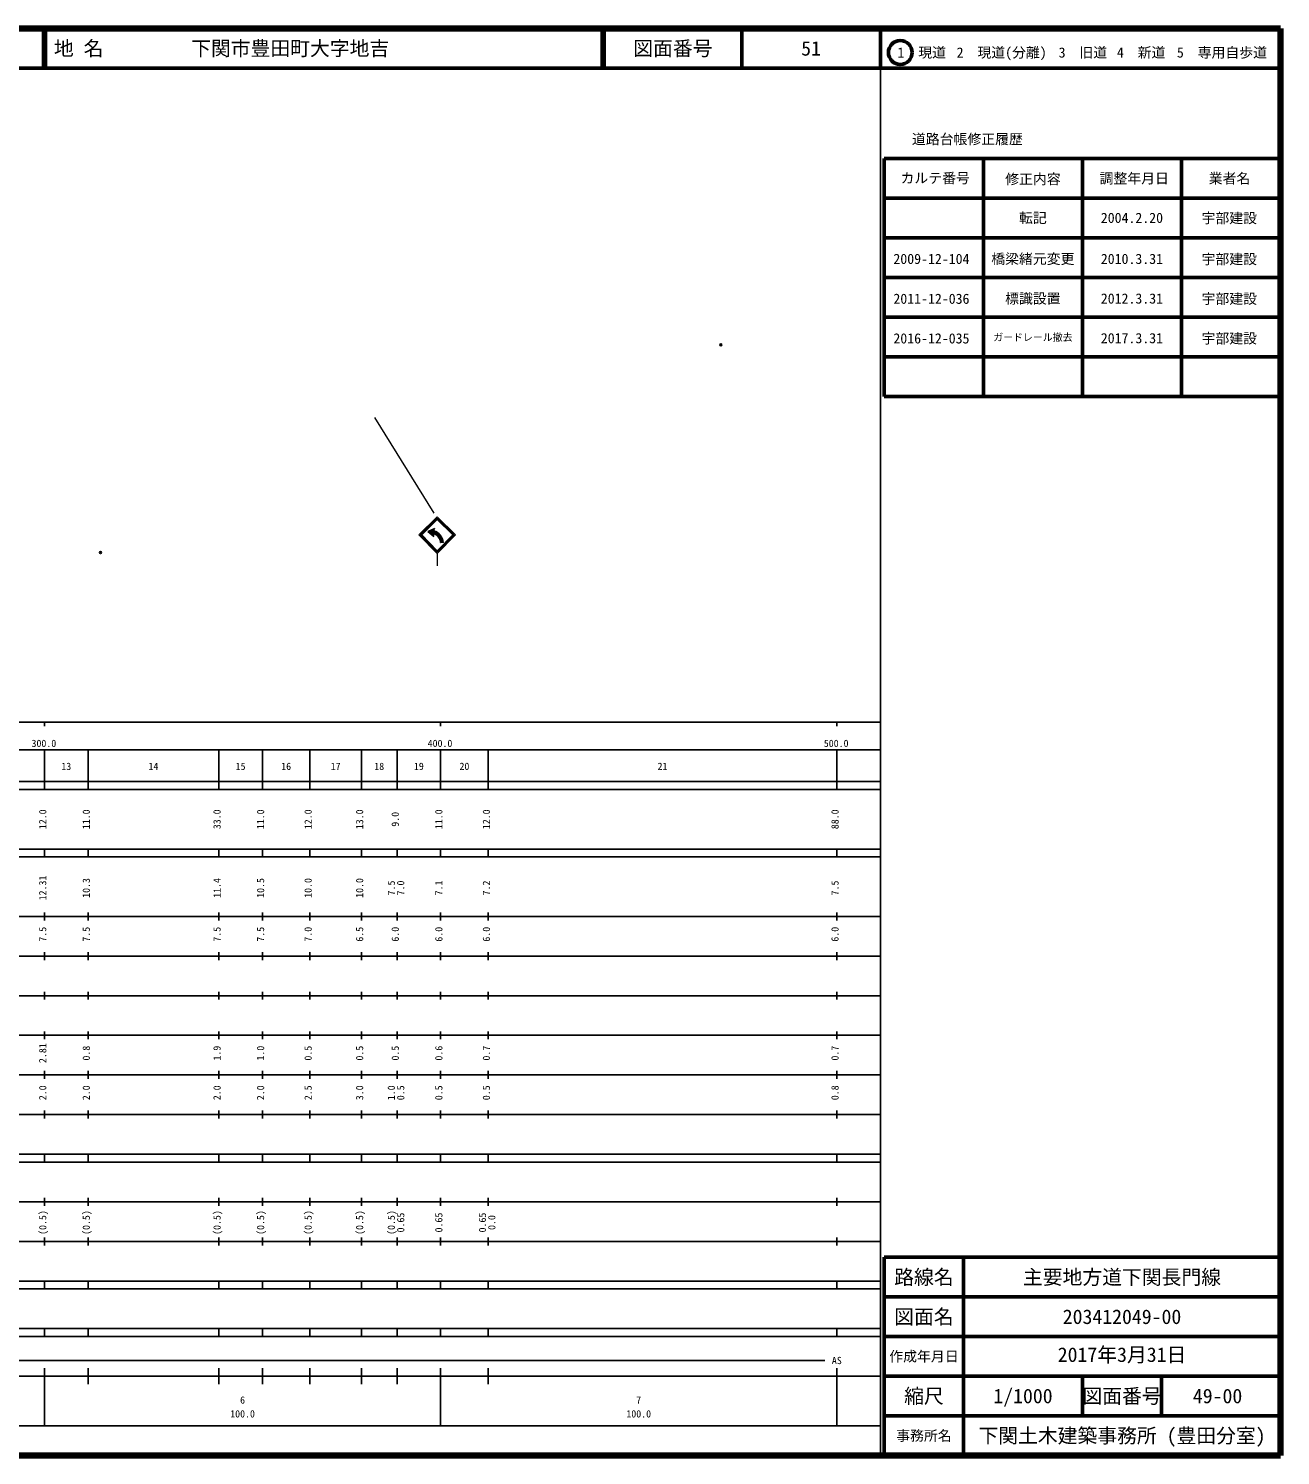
# Model space of a CAD drawing. Units: millimetres on the paper, with parts at other scales. Extents: x 40 to 680, y 20 to 380.
# Drawn here: x 364 to 680, y 20 to 380 of the extents above; entities that cross this region are included whole.
import ezdxf
from ezdxf.enums import TextEntityAlignment as Align

# ---------------------------------------------------------------- set-up
doc = ezdxf.new("R2010")
doc.units = ezdxf.units.MM
doc.header["$PDMODE"] = 32
doc.header["$PDSIZE"] = 0.5
doc.layers.add('M-OTRS', color=6, linetype='Continuous')
doc.layers.add('M-TTL-TXT', color=7, linetype='Continuous')
for name, color, linetype, lineweight in [('M-STR-HTXT', 7, 'Continuous', 13), ('M-TTL', 2, 'Continuous', 140), ('M-TTL-BAND', 7, 'Continuous', 25), ('M-TTL-FRAM', 2, 'Continuous', 50), ('M-TTL-LINE', 7, 'Continuous', 50)]:
    doc.layers.add(name, color=color, linetype=linetype, lineweight=lineweight)
doc.styles.add('ＭＳ ゴシック', font='')
doc.styles.get('ＭＳ ゴシック').set_extended_font_data('MS Gothic')

msp = doc.modelspace()

# ---------------------------------------------------------------- linework, layer by layer
at = {"layer": 'M-OTRS'}
for p in [(538.73, 300.186), (382.133, 247.781)]:
    msp.add_point(p, dxfattribs=at)
at = {"layer": 'M-STR-HTXT'}
for p, q in [((451.335, 281.869), (466.307, 257.728)), ((464.846, 253.106), (465.147, 252.793)), ((464.893, 253.129), (465.455, 252.545)), ((464.941, 253.151), (465.762, 252.298)), ((464.989, 253.174), (466.069, 252.051)), ((465.037, 253.196), (466.275, 251.909)), ((465.084, 253.219), (466.265, 251.992)), ((465.132, 253.241), (466.254, 252.075)), ((465.18, 253.264), (466.243, 252.158)), ((465.228, 253.286), (466.233, 252.242)), ((465.275, 253.309), (466.222, 252.325)), ((465.323, 253.331), (466.211, 252.408)), ((465.371, 253.353), (466.201, 252.491)), ((465.419, 253.376), (466.225, 252.538)), ((465.467, 253.398), (466.328, 252.503)), ((465.514, 253.421), (466.44, 252.458)), ((465.562, 253.443), (466.564, 252.402)), ((465.61, 253.466), (466.705, 252.328)), ((465.658, 253.488), (466.878, 252.22)), ((465.705, 253.511), (467.174, 251.984)), ((465.753, 253.533), (468.664, 250.508)), ((465.801, 253.556), (468.653, 250.591)), ((465.849, 253.578), (468.639, 250.678)), ((465.896, 253.601), (468.622, 250.767)), ((465.944, 253.623), (466.274, 253.28)), ((465.992, 253.646), (466.292, 253.334)), ((466.04, 253.668), (466.31, 253.387)), ((466.087, 253.691), (466.328, 253.44)), ((466.135, 253.713), (466.346, 253.494)), ((466.183, 253.736), (466.364, 253.547)), ((466.231, 253.758), (466.382, 253.6)), ((466.278, 253.78), (466.4, 253.654)), ((466.31, 253.243), (468.602, 250.861)), ((466.326, 253.803), (466.418, 253.707)), ((466.374, 253.825), (466.436, 253.761)), ((466.406, 253.215), (468.578, 250.958)), ((466.422, 253.848), (466.454, 253.814)), ((466.507, 253.182), (468.548, 251.06)), ((466.614, 253.143), (468.514, 251.169)), ((466.728, 253.097), (468.472, 251.285)), ((466.851, 253.041), (468.42, 251.41)), ((466.987, 252.971), (468.357, 251.548)), ((467.143, 252.882), (468.273, 251.707)), ((467.334, 252.755), (468.154, 251.904)), ((467.379, 251.771), (468.673, 250.427)), ((467.602, 251.467), (468.679, 250.348)), ((467.704, 251.29), (468.637, 250.32)), ((467.773, 251.146), (468.567, 250.32)), ((467.824, 251.02), (468.498, 250.32)), ((467.864, 250.906), (468.428, 250.32)), ((467.896, 250.801), (468.359, 250.32)), ((467.921, 250.703), (468.29, 250.32)), ((467.941, 250.61), (468.22, 250.32)), ((467.957, 250.522), (468.151, 250.32)), ((467.969, 250.437), (468.082, 250.32)), ((467.978, 250.355), (468.012, 250.32)), ((468.681, 250.32), (467.981, 250.32)), ((467.127, 247.541), (467.127, 244.423))]:
    msp.add_line(p, q, dxfattribs=at)
for points in [[(471.756, 252.261), (467.127, 256.796), (462.501, 252.261), (467.127, 247.541)], [(462.854, 252.258), (467.127, 256.446), (471.402, 252.258), (467.127, 247.898)], [(462.925, 252.257), (467.127, 256.376), (471.331, 252.257), (467.127, 247.97)], [(462.996, 252.257), (467.127, 256.306), (471.261, 252.257), (467.127, 248.041)], [(463.066, 252.256), (467.127, 256.236), (471.19, 252.256), (467.127, 248.112)], [(463.137, 252.255), (467.127, 256.166), (471.119, 252.255), (467.127, 248.184)], [(463.215, 252.261), (467.127, 256.096), (471.041, 252.261), (467.127, 248.255)]]:
    msp.add_lwpolyline(points, close=True, dxfattribs=at)
msp.add_lwpolyline([(466.265, 253.255), (466.474, 253.873), (464.79, 253.08), (466.279, 251.882), (466.193, 252.548)], dxfattribs=at)
for centre, radius, start, end in [((465.45, 250.121), 2.539, 4.49721, 72.97349), ((465.453, 250.125), 3.234, 3.45696, 75.44714), ((465.453, 250.125), 3.234, 3.45696, 75.44714)]:
    msp.add_arc(centre, radius, start, end, dxfattribs=at)
at = {"layer": 'M-TTL'}
for p, q in [((680, 380), (40, 380)), ((680, 20), (680, 380)), ((40, 20), (680, 20))]:
    msp.add_line(p, q, dxfattribs=at)
at = {"layer": 'M-TTL-BAND'}
for p, q in [((579, 20), (579, 370)), ((40, 205), (579, 205)), ((368, 205), (368, 204)), ((468, 205), (468, 204)), ((568, 205), (568, 204)), ((68, 198), (579, 198)), ((368, 188), (368, 198)), ((379, 188), (379, 198)), ((412, 188), (412, 198)), ((423, 188), (423, 198)), ((435, 188), (435, 198)), ((448, 188), (448, 198)), ((457, 188), (457, 198)), ((468, 188), (468, 198)), ((480, 188), (480, 198)), ((568, 188), (568, 198)), ((40, 190), (579, 190)), ((40, 188), (579, 188)), ((40, 173), (579, 173)), ((368, 171), (368, 173)), ((379, 171), (379, 173)), ((412, 171), (412, 173)), ((423, 171), (423, 173)), ((435, 171), (435, 173)), ((448, 171), (448, 173)), ((457, 171), (457, 173)), ((468, 171), (468, 173)), ((480, 171), (480, 173)), ((568, 171), (568, 173)), ((40, 171), (579, 171)), ((40, 156), (579, 156)), ((368, 155), (368, 157)), ((379, 155), (379, 157)), ((412, 155), (412, 157)), ((423, 155), (423, 157)), ((435, 155), (435, 157)), ((448, 155), (448, 157)), ((457, 155), (457, 157)), ((468, 155), (468, 157)), ((480, 155), (480, 157)), ((568, 155), (568, 157)), ((46, 146), (579, 146)), ((368, 145), (368, 147)), ((379, 145), (379, 147)), ((412, 145), (412, 147)), ((423, 145), (423, 147)), ((435, 145), (435, 147)), ((448, 145), (448, 147)), ((457, 145), (457, 147)), ((468, 145), (468, 147)), ((480, 145), (480, 147)), ((568, 145), (568, 147)), ((368, 135), (368, 137)), ((379, 135), (379, 137)), ((412, 135), (412, 137)), ((423, 135), (423, 137)), ((435, 135), (435, 137)), ((448, 135), (448, 137)), ((457, 135), (457, 137)), ((468, 135), (468, 137)), ((480, 135), (480, 137)), ((568, 135), (568, 137)), ((52, 136), (579, 136)), ((46, 126), (579, 126)), ((368, 125), (368, 127)), ((379, 125), (379, 127)), ((412, 125), (412, 127)), ((423, 125), (423, 127)), ((435, 125), (435, 127)), ((448, 125), (448, 127)), ((457, 125), (457, 127)), ((468, 125), (468, 127)), ((480, 125), (480, 127)), ((568, 125), (568, 127)), ((52, 116), (579, 116)), ((368, 115), (368, 117)), ((379, 115), (379, 117)), ((412, 115), (412, 117)), ((423, 115), (423, 117)), ((435, 115), (435, 117)), ((448, 115), (448, 117)), ((457, 115), (457, 117)), ((468, 115), (468, 117)), ((480, 115), (480, 117)), ((568, 115), (568, 117)), ((46, 106), (579, 106)), ((368, 105), (368, 107)), ((379, 105), (379, 107)), ((412, 105), (412, 107)), ((423, 105), (423, 107)), ((435, 105), (435, 107)), ((448, 105), (448, 107)), ((457, 105), (457, 107)), ((468, 105), (468, 107)), ((480, 105), (480, 107)), ((568, 105), (568, 107)), ((40, 96), (579, 96)), ((40, 94), (579, 94)), ((368, 94), (368, 96)), ((379, 94), (379, 96)), ((412, 94), (412, 96)), ((423, 94), (423, 96)), ((435, 94), (435, 96)), ((448, 94), (448, 96)), ((457, 94), (457, 96)), ((468, 94), (468, 96)), ((480, 94), (480, 96)), ((568, 94), (568, 96)), ((49, 84), (579, 84)), ((368, 83), (368, 85)), ((379, 83), (379, 85)), ((412, 83), (412, 85)), ((423, 83), (423, 85)), ((435, 83), (435, 85)), ((448, 83), (448, 85)), ((457, 83), (457, 85)), ((468, 83), (468, 85)), ((480, 83), (480, 85)), ((568, 83), (568, 85)), ((40, 74), (579, 74)), ((368, 73), (368, 75)), ((379, 73), (379, 75)), ((412, 73), (412, 75)), ((423, 73), (423, 75)), ((435, 73), (435, 75)), ((448, 73), (448, 75)), ((457, 73), (457, 75)), ((468, 73), (468, 75)), ((480, 73), (480, 75)), ((568, 73), (568, 75)), ((40, 64), (579, 64)), ((40, 62), (579, 62)), ((368, 62), (368, 64)), ((379, 62), (379, 64)), ((412, 62), (412, 64)), ((423, 62), (423, 64)), ((435, 62), (435, 64)), ((448, 62), (448, 64)), ((457, 62), (457, 64)), ((468, 62), (468, 64)), ((480, 62), (480, 64)), ((568, 62), (568, 64)), ((40, 52), (579, 52)), ((368, 50), (368, 52)), ((379, 50), (379, 52)), ((412, 50), (412, 52)), ((423, 50), (423, 52)), ((435, 50), (435, 52)), ((448, 50), (448, 52)), ((457, 50), (457, 52)), ((468, 50), (468, 52)), ((480, 50), (480, 52)), ((568, 50), (568, 52)), ((40, 50), (579, 50)), ((71, 44), (565, 44)), ((40, 40), (579, 40)), ((368, 27.5), (368, 42)), ((379, 38), (379, 42)), ((412, 38), (412, 42)), ((423, 38), (423, 42)), ((435, 38), (435, 42)), ((448, 38), (448, 42)), ((457, 38), (457, 42)), ((468, 27.5), (468, 42)), ((480, 38), (480, 42)), ((568, 27.5), (568, 42)), ((68, 27.5), (579, 27.5))]:
    msp.add_line(p, q, dxfattribs=at)
at = {"layer": 'M-TTL-FRAM'}
for p, q in [((580, 347.197), (580, 287.197)), ((580, 347.197), (680, 347.197)), ((580, 287.197), (680, 287.197)), ((680, 70), (580, 70)), ((580, 70), (580, 20))]:
    msp.add_line(p, q, dxfattribs=at)
at = {"layer": 'M-TTL-LINE'}
for p, q in [((367.75, 380), (367.75, 370)), ((368.25, 380), (368.25, 370)), ((508.747, 380), (508.747, 370)), ((509.247, 380), (509.247, 370)), ((543.997, 380), (543.997, 370)), ((579, 380), (579, 370)), ((40, 370), (680, 370)), ((605, 347.197), (605, 287.197)), ((630, 347.197), (630, 287.197)), ((655, 347.197), (655, 287.197)), ((580, 337.197), (680, 337.197)), ((580, 327.197), (680, 327.197)), ((580, 317.197), (680, 317.197)), ((580, 307.197), (680, 307.197)), ((580, 297.197), (680, 297.197)), ((600, 70), (600, 20)), ((680, 60), (580, 60)), ((680, 50), (580, 50)), ((680, 40), (580, 40)), ((630, 40), (630, 30)), ((650, 40), (650, 30)), ((680, 30), (580, 30))]:
    msp.add_line(p, q, dxfattribs=at)
msp.add_circle((584.031, 373.958), 3, dxfattribs=at)

# ---------------------------------------------------------------- texts
at = {"layer": 'M-STR-HTXT', "style": 'ＭＳ ゴシック'}
for s, p in [('2011-12-036', (591.891, 311.829)), ('2016-12-035', (591.891, 301.829))]:
    msp.add_text(s, height=2.566, dxfattribs=at).set_placement(p, align=Align.MIDDLE_CENTER)
at = {"layer": 'M-TTL-BAND', "style": 'ＭＳ ゴシック'}
for s, p in [('300.0', (367.844, 198.195)), ('400.0', (467.844, 198.195)), ('500.0', (567.844, 198.195)), ('13', (373.5, 192.405)), ('14', (395.5, 192.405)), ('15', (417.5, 192.405)), ('16', (429, 192.405)), ('17', (441.5, 192.405)), ('18', (452.5, 192.405)), ('19', (462.5, 192.405)), ('20', (474, 192.405)), ('21', (524, 192.405)), ('AS', (568, 42.5)), ('6', (418, 32.523)), ('7', (518, 32.523)), ('100.0', (418, 29.033)), ('100.0', (518, 29.033))]:
    msp.add_text(s, height=1.833, dxfattribs=at).set_placement(p, align=Align.BOTTOM_CENTER)
for s, p in [('12.0', (369, 180.5)), ('11.0', (380, 180.5)), ('33.0', (413, 180.5)), ('11.0', (424, 180.5)), ('12.0', (436, 180.5)), ('13.0', (449, 180.5)), ('9.0', (458, 180.5)), ('11.0', (469, 180.5)), ('12.0', (481, 180.5)), ('88.0', (569, 180.5)), ('12.31', (369, 163.174)), ('10.3', (380, 163.174)), ('11.4', (413, 163.174)), ('10.5', (424, 163.174)), ('10.0', (436, 163.174)), ('10.0', (449, 163.174)), ('7.5', (457, 163.174)), ('7.0', (459.37, 163.174)), ('7.1', (469, 163.174)), ('7.2', (481, 163.174)), ('7.5', (569, 163.174)), ('7.5', (369, 151.5)), ('7.5', (380, 151.5)), ('7.5', (413, 151.5)), ('7.5', (424, 151.5)), ('7.0', (436, 151.5)), ('6.5', (449, 151.5)), ('6.0', (458, 151.5)), ('6.0', (469, 151.5)), ('6.0', (481, 151.5)), ('6.0', (569, 151.5)), ('2.81', (369, 121.5)), ('0.8', (380, 121.5)), ('1.9', (413, 121.5)), ('1.0', (424, 121.5)), ('0.5', (436, 121.5)), ('0.5', (449, 121.5)), ('0.5', (458, 121.5)), ('0.6', (469, 121.5)), ('0.7', (481, 121.5)), ('0.7', (569, 121.5)), ('2.0', (369, 111.5)), ('2.0', (380, 111.5)), ('2.0', (413, 111.5)), ('2.0', (424, 111.5)), ('2.5', (436, 111.5)), ('3.0', (449, 111.5)), ('1.0', (457, 111.5)), ('0.5', (459.37, 111.5)), ('0.5', (469, 111.5)), ('0.5', (481, 111.5)), ('0.8', (569, 111.5)), ('(0.5)', (369, 78.764)), ('(0.5)', (380, 78.764)), ('(0.5)', (413, 78.764)), ('(0.5)', (424, 78.764)), ('(0.5)', (436, 78.764)), ('(0.5)', (449, 78.764)), ('(0.5)', (457, 78.764)), ('0.65', (459.37, 78.764)), ('0.65', (469, 78.764)), ('0.65', (480, 78.764)), ('0.0', (482.37, 78.764))]:
    msp.add_text(s, height=1.833, rotation=90, dxfattribs=at).set_placement(p, align=Align.BOTTOM_CENTER)
at = {"layer": 'M-TTL-TXT', "style": 'ＭＳ ゴシック'}
for s, p in [('地 名', (370.38, 375)), ('下関市豊田町大字地吉', (405.024, 375))]:
    msp.add_text(s, height=3.666, dxfattribs=at).set_placement(p, align=Align.MIDDLE_LEFT)
for s, height, p in [('図面番号', 3.666, (526.622, 375)), ('51', 3.666, (561.497, 375)), ('1\u3000現道', 2.566, (589.448, 373.958)), ('2\u3000現道(分離)', 2.566, (609.619, 373.958)), ('3\u3000旧道', 2.566, (630.121, 373.958)), ('4\u3000新道', 2.566, (644.824, 373.958)), ('5\u3000専用自歩道', 2.566, (665.228, 373.958)), ('道路台帳修正履歴', 2.566, (600.968, 352.113)), ('カルテ番号', 2.566, (592.839, 342.277)), ('修正内容', 2.566, (617.509, 342.023)), ('調整年月日', 2.566, (643.089, 342.197)), ('業者名', 2.566, (667.134, 342.197)), ('転記', 2.566, (617.5, 332.245)), ('2004.2.20', 2.566, (642.5, 332.245)), ('宇部建設', 2.566, (667.077, 332.189)), ('2009-12-104', 2.566, (591.891, 321.89)), ('橋梁緒元変更', 2.566, (617.5, 321.89)), ('2010.3.31', 2.566, (642.5, 321.89)), ('宇部建設', 2.566, (667.077, 321.833)), ('標識設置', 2.566, (617.5, 311.89)), ('宇部建設', 2.566, (667.077, 311.833)), ('2012.3.31', 2.566, (642.5, 311.89)), ('2017.3.31', 2.566, (642.5, 301.89)), ('宇部建設', 2.566, (667.077, 301.833)), ('路線名', 3.666, (590, 65)), ('路線名', 3.666, (590, 65)), ('主要地方道下関長門線', 3.666, (640, 65)), ('図面名', 3.666, (590, 55)), ('図面名', 3.666, (590, 55)), ('203412049-00', 3.666, (640, 55)), ('作成年月日', 2.566, (590, 45)), ('作成年月日', 2.566, (590, 45)), ('縮尺', 3.666, (590, 35)), ('縮尺', 3.666, (590, 35)), ('1/1000', 3.666, (615, 35)), ('図面番号', 3.666, (640, 35)), ('図面番号', 3.666, (640, 35)), ('49-00', 3.666, (664.125, 35)), ('事務所名', 2.566, (590, 25)), ('事務所名', 2.566, (590, 25)), ('下関土木建築事務所 (豊田分室)', 3.666, (640, 25))]:
    msp.add_text(s, height=height, dxfattribs=at).set_placement(p, align=Align.MIDDLE_CENTER)
msp.add_text('ガードレール撤去', height=1.833, dxfattribs=at).set_placement((607.5, 300.64), align=Align.BOTTOM_LEFT)
msp.add_text('2017年3月31日', height=3.666, dxfattribs=at).set_placement((640, 42.5), align=Align.BOTTOM_CENTER)

doc.saveas('drawing.dxf')
